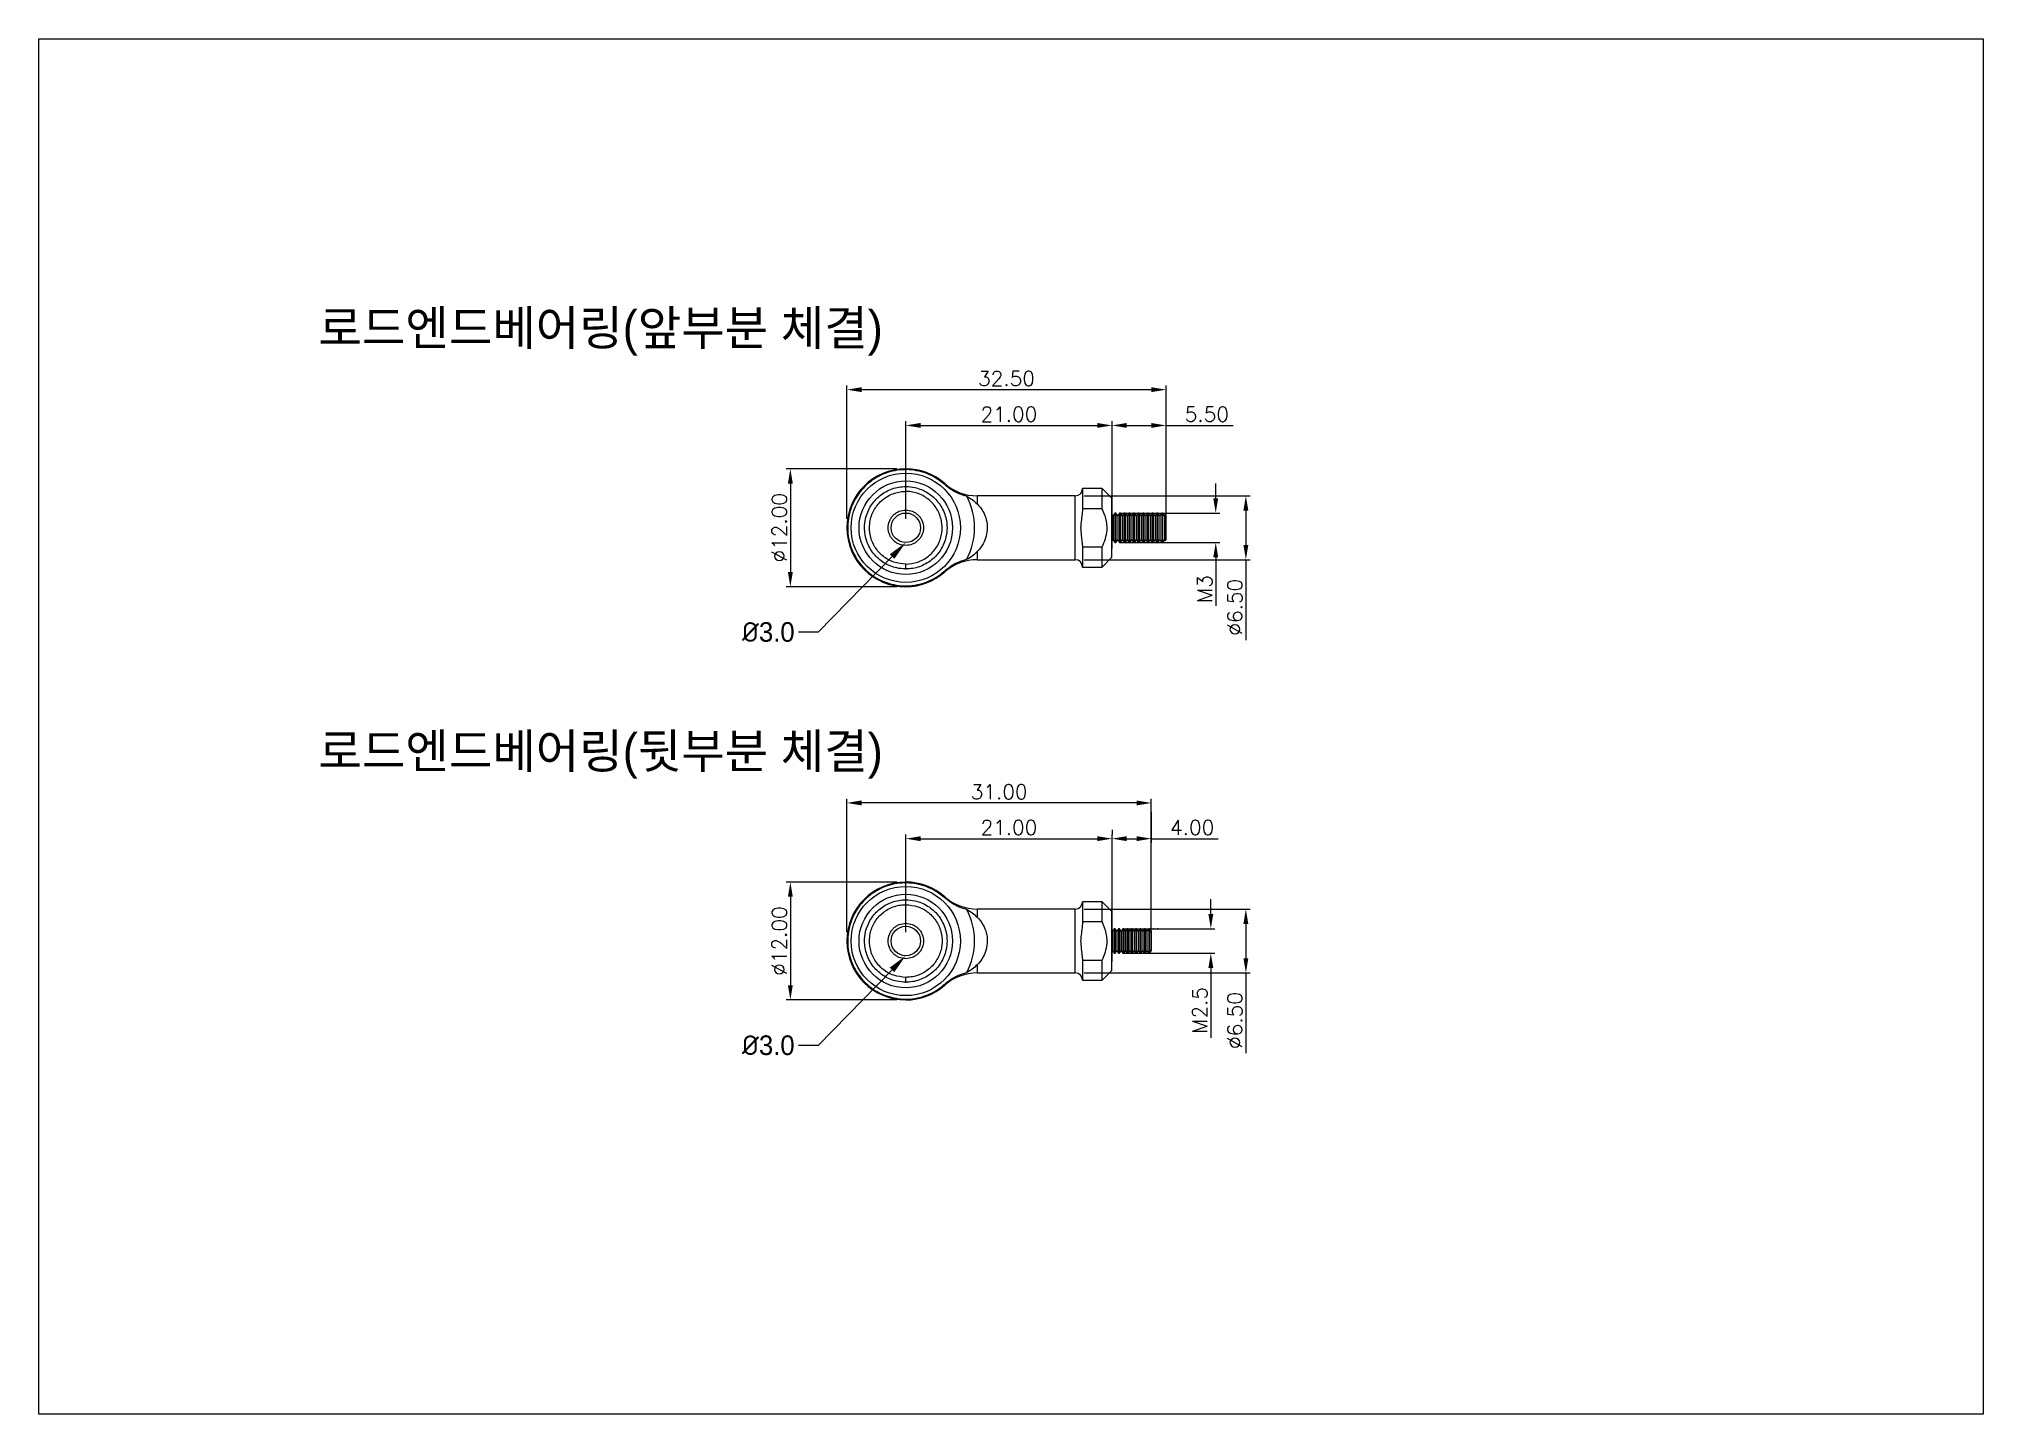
# Model space of a CAD drawing. Header units: millimetres. Extents: x 0 to 198, y 0 to 140.
import ezdxf
from ezdxf import colors
from ezdxf.entities.mleader import LeaderData, LeaderLine
from ezdxf.math import Vec2, Vec3

# ---------------------------------------------------------------- set-up
doc = ezdxf.new("R2010")
doc.units = ezdxf.units.MM
doc.header["$PDSIZE"] = -1
doc.styles.add('SLDTEXTSTYLE0', font='MALGUN.TTF')
doc.styles.add('STYLE2', font='')
doc.styles.add('USER2', font='SIMPLEX.SHX')
doc.styles.get('STYLE2').set_extended_font_data('Gulim')
doc.dimstyles.new('BASE60', dxfattribs={"dimscale": 0.6, "dimtxt": 2.5, "dimasz": 2.5, "dimexe": 0.7, "dimexo": 1.5, "dimtad": 1, "dimzin": 1, "dimdsep": 46, "dimtxsty": 'USER2', "dimcen": 0, "dimclrd": 6, "dimclre": 6, "dimclrt": 3, "dimadec": 0, "dimazin": 0, "dimtfac": 1, "dimtofl": 0, "dimtmove": 0, "dimatfit": 3, "dimfxl": 1, "dimtolj": 1, "dimtzin": 0, "dimlwe": -1, "dimarcsym": 0})

# ---------------------------------------------------------------- blocks, each defined once
blk = doc.blocks.new('*D21')
at = {"color": 6}
for p, q in [((88.29, 91.13), (88.29, 101.07)), ((109.29, 88.13), (109.29, 101.07))]:
    blk.add_line(p, q, dxfattribs=at)
at = {"color": 6, "lineweight": -2}
blk.add_line((89.79, 100.65), (107.79, 100.65), dxfattribs=at)
at = {"color": 6}
for points in [[(89.79, 100.9), (89.79, 100.4), (88.29, 100.65)], [(107.79, 100.9), (107.79, 100.4), (109.29, 100.65)]]:
    blk.add_solid(points, dxfattribs=at)
at = {"layer": 'Defpoints', "color": 0}
for p in [(109.29, 100.65), (88.29, 90.23), (109.29, 87.23)]:
    blk.add_point(p, dxfattribs=at)
at = {"color": 3, "insert": (98.79, 101.78), "char_height": 1.5, "attachment_point": 5, "style": 'USER2'}
blk.add_mtext('\\A1;21.00', dxfattribs=at)
blk = doc.blocks.new('*D22')
at = {"color": 6}
for p, q in [((87.39, 96.23), (76.11, 96.23)), ((87.39, 84.23), (76.11, 84.23))]:
    blk.add_line(p, q, dxfattribs=at)
at = {"color": 6, "lineweight": -2}
blk.add_line((76.53, 94.73), (76.53, 85.73), dxfattribs=at)
at = {"color": 6}
for points in [[(76.28, 94.73), (76.78, 94.73), (76.53, 96.23)], [(76.28, 85.73), (76.78, 85.73), (76.53, 84.23)]]:
    blk.add_solid(points, dxfattribs=at)
at = {"layer": 'Defpoints', "color": 0}
for p in [(88.29, 96.23), (76.53, 84.23), (88.29, 84.23)]:
    blk.add_point(p, dxfattribs=at)
at = {"color": 3, "insert": (75.41, 90.23), "char_height": 1.5, "attachment_point": 5, "rotation": 90, "style": 'USER2'}
blk.add_mtext('\\A1;%%C12.00', dxfattribs=at)
blk = doc.blocks.new('*D14')
at = {"color": 6, "lineweight": -2}
for p, q in [((119.85, 93.23), (119.85, 94.73)), ((119.85, 87.23), (119.85, 82.27))]:
    blk.add_line(p, q, dxfattribs=at)
at = {"color": 6}
for p, q in [((110.19, 91.73), (120.27, 91.73)), ((110.19, 88.73), (120.27, 88.73))]:
    blk.add_line(p, q, dxfattribs=at)
for points in [[(119.6, 93.23), (120.1, 93.23), (119.85, 91.73)], [(119.6, 87.23), (120.1, 87.23), (119.85, 88.73)]]:
    blk.add_solid(points, dxfattribs=at)
at = {"layer": 'Defpoints', "color": 0}
for p in [(109.29, 91.73), (109.29, 88.73), (119.85, 88.73)]:
    blk.add_point(p, dxfattribs=at)
at = {"color": 3, "insert": (118.73, 84), "char_height": 1.5, "attachment_point": 5, "rotation": 90, "style": 'USER2'}
blk.add_mtext('\\A1;M3', dxfattribs=at)
blk = doc.blocks.new('*D23')
at = {"color": 6}
for p, q in [((106.44, 93.48), (123.34, 93.48)), ((106.44, 86.98), (123.34, 86.98))]:
    blk.add_line(p, q, dxfattribs=at)
at = {"color": 6, "lineweight": -2}
for p, q in [((122.92, 91.98), (122.92, 88.48)), ((122.92, 86.98), (122.92, 78.8))]:
    blk.add_line(p, q, dxfattribs=at)
at = {"color": 6}
for points in [[(122.67, 91.98), (123.17, 91.98), (122.92, 93.48)], [(122.67, 88.48), (123.17, 88.48), (122.92, 86.98)]]:
    blk.add_solid(points, dxfattribs=at)
at = {"layer": 'Defpoints', "color": 0}
for p in [(105.54, 93.48), (105.54, 86.98), (122.92, 86.98)]:
    blk.add_point(p, dxfattribs=at)
at = {"color": 3, "insert": (121.8, 82.14), "char_height": 1.5, "attachment_point": 5, "rotation": 90, "style": 'USER2'}
blk.add_mtext('\\A1;%%C6.50', dxfattribs=at)
blk = doc.blocks.new('*D24')
at = {"color": 6}
for p, q in [((109.29, 88.13), (109.29, 101.07)), ((114.79, 91.13), (114.79, 101.07))]:
    blk.add_line(p, q, dxfattribs=at)
at = {"color": 6, "lineweight": -2}
for p, q in [((110.79, 100.65), (113.29, 100.65)), ((114.79, 100.65), (121.61, 100.65))]:
    blk.add_line(p, q, dxfattribs=at)
at = {"color": 6}
for points in [[(110.79, 100.9), (110.79, 100.4), (109.29, 100.65)], [(113.29, 100.9), (113.29, 100.4), (114.79, 100.65)]]:
    blk.add_solid(points, dxfattribs=at)
at = {"layer": 'Defpoints', "color": 0}
for p in [(109.29, 100.65), (114.79, 90.23), (109.29, 87.23)]:
    blk.add_point(p, dxfattribs=at)
at = {"color": 3, "insert": (118.95, 101.78), "char_height": 1.5, "attachment_point": 5, "style": 'USER2'}
blk.add_mtext('\\A1;5.50', dxfattribs=at)
blk = doc.blocks.new('*D25')
at = {"color": 6}
for p, q in [((82.29, 91.13), (82.29, 104.71)), ((114.79, 91.13), (114.79, 104.71))]:
    blk.add_line(p, q, dxfattribs=at)
at = {"color": 6, "lineweight": -2}
blk.add_line((113.29, 104.29), (83.79, 104.29), dxfattribs=at)
at = {"color": 6}
for points in [[(83.79, 104.54), (83.79, 104.04), (82.29, 104.29)], [(113.29, 104.54), (113.29, 104.04), (114.79, 104.29)]]:
    blk.add_solid(points, dxfattribs=at)
at = {"layer": 'Defpoints', "color": 0}
for p in [(82.29, 104.29), (82.29, 90.23), (114.79, 90.23)]:
    blk.add_point(p, dxfattribs=at)
at = {"color": 3, "insert": (98.54, 105.42), "char_height": 1.5, "attachment_point": 5, "style": 'USER2'}
blk.add_mtext('\\A1;32.50', dxfattribs=at)
blk = doc.blocks.new('*D15')
at = {"color": 6}
for p, q in [((88.29, 49.06), (88.29, 59)), ((109.29, 46.06), (109.29, 59))]:
    blk.add_line(p, q, dxfattribs=at)
at = {"color": 6, "lineweight": -2}
blk.add_line((89.79, 58.58), (107.79, 58.58), dxfattribs=at)
at = {"color": 6}
for points in [[(89.79, 58.83), (89.79, 58.33), (88.29, 58.58)], [(107.79, 58.83), (107.79, 58.33), (109.29, 58.58)]]:
    blk.add_solid(points, dxfattribs=at)
at = {"layer": 'Defpoints', "color": 0}
for p in [(109.29, 58.58), (88.29, 48.16), (109.29, 45.16)]:
    blk.add_point(p, dxfattribs=at)
at = {"color": 3, "insert": (98.79, 59.71), "char_height": 1.5, "attachment_point": 5, "style": 'USER2'}
blk.add_mtext('\\A1;21.00', dxfattribs=at)
blk = doc.blocks.new('*D16')
at = {"color": 6}
for p, q in [((87.39, 54.16), (76.11, 54.16)), ((87.39, 42.16), (76.11, 42.16))]:
    blk.add_line(p, q, dxfattribs=at)
at = {"color": 6, "lineweight": -2}
blk.add_line((76.53, 52.66), (76.53, 43.66), dxfattribs=at)
at = {"color": 6}
for points in [[(76.28, 52.66), (76.78, 52.66), (76.53, 54.16)], [(76.28, 43.66), (76.78, 43.66), (76.53, 42.16)]]:
    blk.add_solid(points, dxfattribs=at)
at = {"layer": 'Defpoints', "color": 0}
for p in [(88.29, 54.16), (76.53, 42.16), (88.29, 42.16)]:
    blk.add_point(p, dxfattribs=at)
at = {"color": 3, "insert": (75.41, 48.16), "char_height": 1.5, "attachment_point": 5, "rotation": 90, "style": 'USER2'}
blk.add_mtext('\\A1;%%C12.00', dxfattribs=at)
blk = doc.blocks.new('*D17')
at = {"color": 6, "lineweight": -2}
for p, q in [((119.35, 50.91), (119.35, 52.41)), ((119.35, 45.41), (119.35, 38.31))]:
    blk.add_line(p, q, dxfattribs=at)
at = {"color": 6}
for p, q in [((110.44, 49.41), (119.77, 49.41)), ((110.44, 46.91), (119.77, 46.91))]:
    blk.add_line(p, q, dxfattribs=at)
for points in [[(119.1, 50.91), (119.6, 50.91), (119.35, 49.41)], [(119.1, 45.41), (119.6, 45.41), (119.35, 46.91)]]:
    blk.add_solid(points, dxfattribs=at)
at = {"layer": 'Defpoints', "color": 0}
for p in [(109.54, 49.41), (109.54, 46.91), (119.35, 46.91)]:
    blk.add_point(p, dxfattribs=at)
at = {"color": 3, "insert": (118.23, 41.11), "char_height": 1.5, "attachment_point": 5, "rotation": 90, "style": 'USER2'}
blk.add_mtext('\\A1;M2.5', dxfattribs=at)
blk = doc.blocks.new('*D18')
at = {"color": 6}
for p, q in [((106.44, 51.41), (123.34, 51.41)), ((106.44, 44.91), (123.34, 44.91))]:
    blk.add_line(p, q, dxfattribs=at)
at = {"color": 6, "lineweight": -2}
for p, q in [((122.92, 49.91), (122.92, 46.41)), ((122.92, 44.91), (122.92, 36.73))]:
    blk.add_line(p, q, dxfattribs=at)
at = {"color": 6}
for points in [[(122.67, 49.91), (123.17, 49.91), (122.92, 51.41)], [(122.67, 46.41), (123.17, 46.41), (122.92, 44.91)]]:
    blk.add_solid(points, dxfattribs=at)
at = {"layer": 'Defpoints', "color": 0}
for p in [(105.54, 51.41), (105.54, 44.91), (122.92, 44.91)]:
    blk.add_point(p, dxfattribs=at)
at = {"color": 3, "insert": (121.8, 40.07), "char_height": 1.5, "attachment_point": 5, "rotation": 90, "style": 'USER2'}
blk.add_mtext('\\A1;%%C6.50', dxfattribs=at)
blk = doc.blocks.new('*D19')
at = {"color": 6}
for p, q in [((82.29, 49.06), (82.29, 62.64)), ((113.29, 49.06), (113.29, 62.64))]:
    blk.add_line(p, q, dxfattribs=at)
at = {"color": 6, "lineweight": -2}
blk.add_line((111.79, 62.22), (83.79, 62.22), dxfattribs=at)
at = {"color": 6}
for points in [[(83.79, 62.47), (83.79, 61.97), (82.29, 62.22)], [(111.79, 62.47), (111.79, 61.97), (113.29, 62.22)]]:
    blk.add_solid(points, dxfattribs=at)
at = {"layer": 'Defpoints', "color": 0}
for p in [(82.29, 62.22), (82.29, 48.16), (113.29, 48.16)]:
    blk.add_point(p, dxfattribs=at)
at = {"color": 3, "insert": (97.79, 63.35), "char_height": 1.5, "attachment_point": 5, "style": 'USER2'}
blk.add_mtext('\\A1;31.00', dxfattribs=at)
blk = doc.blocks.new('*D20')
at = {"color": 6}
for p, q in [((109.29, 59.48), (109.29, 59)), ((113.29, 61.32), (113.29, 58.16))]:
    blk.add_line(p, q, dxfattribs=at)
at = {"color": 6, "lineweight": -2}
for p, q in [((110.79, 58.58), (111.79, 58.58)), ((113.29, 58.58), (120.11, 58.58))]:
    blk.add_line(p, q, dxfattribs=at)
at = {"color": 6}
for points in [[(110.79, 58.83), (110.79, 58.33), (109.29, 58.58)], [(111.79, 58.83), (111.79, 58.33), (113.29, 58.58)]]:
    blk.add_solid(points, dxfattribs=at)
at = {"layer": 'Defpoints', "color": 0}
for p in [(113.29, 62.22), (109.29, 58.58), (113.29, 58.58)]:
    blk.add_point(p, dxfattribs=at)
at = {"color": 3, "insert": (117.45, 59.71), "char_height": 1.5, "attachment_point": 5, "style": 'USER2'}
blk.add_mtext('\\A1;4.00', dxfattribs=at)

msp = doc.modelspace()

# ---------------------------------------------------------------- linework, layer by layer
at = {"color": 7, "linetype": 'Continuous', "lineweight": 25}
for p, q in [((88.285, 93.931), (88.285, 94.476)), ((92.254, 94.62), (92.254, 94.732)), ((105.535, 93.482), (95.561, 93.482)), ((95.561, 93.482), (95.561, 92.66)), ((105.535, 86.982), (105.535, 93.482)), ((108.285, 94.232), (106.285, 94.232)), ((106.285, 94.232), (106.285, 92.169)), ((109.285, 93.232), (108.285, 94.232)), ((108.285, 92.169), (108.285, 94.232)), ((109.285, 87.232), (109.285, 93.232)), ((108.285, 92.169), (106.285, 92.169)), ((109.391, 91.452), (109.285, 91.602)), ((109.587, 91.732), (109.391, 91.452)), ((109.391, 91.452), (109.391, 89.013)), ((109.67, 91.732), (109.587, 91.732)), ((109.587, 91.732), (109.587, 88.732)), ((109.866, 91.452), (109.67, 91.732)), ((109.67, 91.732), (109.67, 88.732)), ((110.063, 91.732), (109.866, 91.452)), ((109.866, 91.452), (109.866, 89.013)), ((109.866, 91.452), (109.866, 89.013)), ((110.146, 91.732), (110.063, 91.732)), ((110.063, 91.732), (110.063, 88.732)), ((110.342, 91.452), (110.146, 91.732)), ((110.146, 91.732), (110.146, 88.732)), ((110.538, 91.732), (110.342, 91.452)), ((110.342, 91.452), (110.342, 89.013)), ((110.621, 91.732), (110.538, 91.732)), ((110.538, 91.732), (110.538, 88.732)), ((110.818, 91.452), (110.621, 91.732)), ((110.621, 91.732), (110.621, 88.732)), ((111.014, 91.732), (110.818, 91.452)), ((110.818, 91.452), (110.818, 89.013)), ((111.097, 91.732), (111.014, 91.732)), ((111.014, 91.732), (111.014, 88.732)), ((111.293, 91.452), (111.097, 91.732)), ((111.097, 91.732), (111.097, 88.732)), ((111.49, 91.732), (111.293, 91.452)), ((111.293, 91.452), (111.293, 89.013)), ((111.573, 91.732), (111.49, 91.732)), ((111.49, 91.732), (111.49, 88.732)), ((111.769, 91.452), (111.573, 91.732)), ((111.573, 91.732), (111.573, 88.732)), ((111.965, 91.732), (111.769, 91.452)), ((111.769, 91.452), (111.769, 89.013)), ((112.048, 91.732), (111.965, 91.732)), ((111.965, 91.732), (111.965, 88.732)), ((112.245, 91.452), (112.048, 91.732)), ((112.048, 91.732), (112.048, 88.732)), ((112.441, 91.732), (112.245, 91.452)), ((112.245, 91.452), (112.245, 89.013)), ((112.524, 91.732), (112.441, 91.732)), ((112.441, 91.732), (112.441, 88.732)), ((112.72, 91.452), (112.524, 91.732)), ((112.524, 91.732), (112.524, 88.732)), ((112.917, 91.732), (112.72, 91.452)), ((112.72, 91.452), (112.72, 89.013)), ((113, 91.732), (112.917, 91.732)), ((112.917, 91.732), (112.917, 88.732)), ((113.196, 91.452), (113, 91.732)), ((113, 91.732), (113, 88.732)), ((113.393, 91.732), (113.196, 91.452)), ((113.196, 91.452), (113.196, 89.013)), ((113.475, 91.732), (113.393, 91.732)), ((113.393, 91.732), (113.393, 88.732)), ((113.672, 91.452), (113.475, 91.732)), ((113.475, 91.732), (113.475, 88.732)), ((113.868, 91.732), (113.672, 91.452)), ((113.672, 91.452), (113.672, 89.013)), ((113.951, 91.732), (113.868, 91.732)), ((113.868, 91.732), (113.868, 88.732)), ((114.147, 91.452), (113.951, 91.732)), ((113.951, 91.732), (113.951, 88.732)), ((114.344, 91.732), (114.147, 91.452)), ((114.147, 91.452), (114.147, 89.013)), ((114.427, 91.732), (114.344, 91.732)), ((114.344, 91.732), (114.344, 88.732)), ((114.623, 91.452), (114.427, 91.732)), ((114.427, 91.732), (114.427, 88.732)), ((114.712, 91.578), (114.623, 91.452)), ((114.623, 91.452), (114.623, 89.013)), ((114.785, 91.452), (114.712, 91.578)), ((114.712, 88.886), (114.712, 91.578)), ((114.785, 91.452), (114.785, 89.013)), ((95.561, 87.804), (95.561, 86.982)), ((106.285, 88.296), (106.285, 86.232)), ((106.285, 88.296), (108.285, 88.296)), ((108.285, 86.232), (108.285, 88.296)), ((108.285, 86.232), (109.285, 87.232)), ((109.285, 88.862), (109.391, 89.013)), ((109.391, 89.013), (109.587, 88.732)), ((109.587, 88.732), (109.67, 88.732)), ((109.67, 88.732), (109.866, 89.013)), ((109.866, 89.013), (110.063, 88.732)), ((110.063, 88.732), (110.146, 88.732)), ((110.146, 88.732), (110.342, 89.013)), ((110.342, 89.013), (110.538, 88.732)), ((110.538, 88.732), (110.621, 88.732)), ((110.621, 88.732), (110.818, 89.013)), ((110.818, 89.013), (111.014, 88.732)), ((111.014, 88.732), (111.097, 88.732)), ((111.097, 88.732), (111.293, 89.013)), ((111.293, 89.013), (111.49, 88.732)), ((111.49, 88.732), (111.573, 88.732)), ((111.573, 88.732), (111.769, 89.013)), ((111.769, 89.013), (111.965, 88.732)), ((111.965, 88.732), (112.048, 88.732)), ((112.048, 88.732), (112.245, 89.013)), ((112.245, 89.013), (112.441, 88.732)), ((112.441, 88.732), (112.524, 88.732)), ((112.524, 88.732), (112.72, 89.013)), ((112.72, 89.013), (112.917, 88.732)), ((112.917, 88.732), (113, 88.732)), ((113, 88.732), (113.196, 89.013)), ((113.196, 89.013), (113.393, 88.732)), ((113.393, 88.732), (113.475, 88.732)), ((113.475, 88.732), (113.672, 89.013)), ((113.672, 89.013), (113.868, 88.732)), ((113.868, 88.732), (113.951, 88.732)), ((113.951, 88.732), (114.147, 89.013)), ((114.147, 89.013), (114.344, 88.732)), ((114.344, 88.732), (114.427, 88.732)), ((114.427, 88.732), (114.623, 89.013)), ((114.623, 89.013), (114.712, 88.886)), ((114.712, 88.886), (114.785, 89.013)), ((88.285, 85.982), (88.285, 86.533)), ((92.254, 85.732), (92.254, 85.845)), ((95.561, 86.982), (105.535, 86.982)), ((106.285, 86.232), (108.285, 86.232)), ((88.285, 51.862), (88.285, 52.406)), ((92.254, 52.55), (92.254, 52.662)), ((108.285, 52.162), (106.285, 52.162)), ((106.285, 52.162), (106.285, 50.099)), ((109.285, 51.162), (108.285, 52.162)), ((108.285, 50.099), (108.285, 52.162)), ((105.535, 51.412), (95.561, 51.412)), ((95.561, 51.412), (95.561, 50.59)), ((105.535, 48.162), (105.535, 51.412)), ((108.285, 50.099), (106.285, 50.099)), ((109.285, 48.162), (109.285, 51.162)), ((105.535, 44.912), (105.535, 48.162)), ((109.341, 49.159), (109.285, 49.238)), ((109.285, 45.162), (109.285, 48.162)), ((109.518, 49.412), (109.341, 49.159)), ((109.341, 49.159), (109.341, 47.166)), ((109.601, 49.412), (109.518, 49.412)), ((109.518, 49.412), (109.518, 46.912)), ((109.779, 49.159), (109.601, 49.412)), ((109.601, 49.412), (109.601, 46.912)), ((109.956, 49.412), (109.779, 49.159)), ((109.779, 49.159), (109.779, 47.166)), ((110.04, 49.412), (109.956, 49.412)), ((109.956, 49.412), (109.956, 46.912)), ((110.217, 49.159), (110.04, 49.412)), ((110.04, 49.412), (110.04, 46.912)), ((110.395, 49.412), (110.217, 49.159)), ((110.217, 49.159), (110.217, 47.166)), ((110.478, 49.412), (110.395, 49.412)), ((110.395, 49.412), (110.395, 46.912)), ((110.656, 49.159), (110.478, 49.412)), ((110.478, 49.412), (110.478, 46.912)), ((110.833, 49.412), (110.656, 49.159)), ((110.656, 49.159), (110.656, 47.166)), ((110.916, 49.412), (110.833, 49.412)), ((110.833, 49.412), (110.833, 46.912)), ((111.094, 49.159), (110.916, 49.412)), ((110.916, 49.412), (110.916, 46.912)), ((111.271, 49.412), (111.094, 49.159)), ((111.094, 49.159), (111.094, 47.166)), ((111.355, 49.412), (111.271, 49.412)), ((111.271, 49.412), (111.271, 46.912)), ((111.532, 49.159), (111.355, 49.412)), ((111.355, 49.412), (111.355, 46.912)), ((111.71, 49.412), (111.532, 49.159)), ((111.532, 49.159), (111.532, 47.166)), ((111.793, 49.412), (111.71, 49.412)), ((111.71, 49.412), (111.71, 46.912)), ((111.97, 49.159), (111.793, 49.412)), ((111.793, 49.412), (111.793, 46.912)), ((112.148, 49.412), (111.97, 49.159)), ((111.97, 49.159), (111.97, 47.166)), ((112.231, 49.412), (112.148, 49.412)), ((112.148, 49.412), (112.148, 46.912)), ((112.409, 49.159), (112.231, 49.412)), ((112.231, 49.412), (112.231, 46.912)), ((112.586, 49.412), (112.409, 49.159)), ((112.409, 49.159), (112.409, 47.166)), ((112.669, 49.412), (112.586, 49.412)), ((112.586, 49.412), (112.586, 46.912)), ((112.847, 49.159), (112.669, 49.412)), ((112.669, 49.412), (112.669, 46.912)), ((113.024, 49.412), (112.847, 49.159)), ((112.847, 49.159), (112.847, 47.166)), ((113.108, 49.412), (113.024, 49.412)), ((113.024, 49.412), (113.024, 46.912)), ((113.285, 49.159), (113.108, 49.412)), ((113.108, 49.412), (113.108, 46.912)), ((113.285, 49.159), (113.285, 47.166)), ((113.546, 49.412), (113.463, 49.412)), ((113.961, 49.412), (113.878, 49.412)), ((95.561, 45.735), (95.561, 44.912)), ((106.285, 46.226), (106.285, 44.162)), ((106.285, 46.226), (108.285, 46.226)), ((108.285, 44.162), (108.285, 46.226)), ((109.285, 47.086), (109.341, 47.166)), ((109.341, 47.166), (109.518, 46.912)), ((109.518, 46.912), (109.601, 46.912)), ((109.601, 46.912), (109.779, 47.166)), ((109.779, 47.166), (109.956, 46.912)), ((109.956, 46.912), (110.04, 46.912)), ((110.04, 46.912), (110.217, 47.166)), ((110.217, 47.166), (110.395, 46.912)), ((110.395, 46.912), (110.478, 46.912)), ((110.478, 46.912), (110.656, 47.166)), ((110.656, 47.166), (110.833, 46.912)), ((110.833, 46.912), (110.916, 46.912)), ((110.916, 46.912), (111.094, 47.166)), ((111.094, 47.166), (111.271, 46.912)), ((111.271, 46.912), (111.355, 46.912)), ((111.355, 46.912), (111.532, 47.166)), ((111.532, 47.166), (111.71, 46.912)), ((111.71, 46.912), (111.793, 46.912)), ((111.793, 46.912), (111.97, 47.166)), ((111.97, 47.166), (112.148, 46.912)), ((112.148, 46.912), (112.231, 46.912)), ((112.231, 46.912), (112.409, 47.166)), ((112.409, 47.166), (112.586, 46.912)), ((112.586, 46.912), (112.669, 46.912)), ((112.669, 46.912), (112.847, 47.166)), ((112.847, 47.166), (113.024, 46.912)), ((113.024, 46.912), (113.108, 46.912)), ((113.108, 46.912), (113.285, 47.166)), ((88.285, 43.912), (88.285, 44.463)), ((92.254, 43.662), (92.254, 43.775)), ((95.561, 44.912), (105.535, 44.912)), ((106.285, 44.162), (108.285, 44.162)), ((108.285, 44.162), (109.285, 45.162))]:
    msp.add_line(p, q, dxfattribs=at)
at = {"color": 6}
msp.add_lwpolyline([(0, 140), (198, 140), (198, 0), (0, 0)], close=True, dxfattribs=at)
at = {"color": 7, "linetype": 'Continuous', "lineweight": 25}
for centre, radius in [((88.285, 90.232), 5.56), ((88.285, 90.232), 4.762), ((88.285, 90.232), 1.5), ((88.285, 48.162), 5.56), ((88.285, 48.162), 4.762), ((88.285, 48.162), 1.5)]:
    msp.add_circle(centre, radius, dxfattribs=at)
for centre, radius, start, end in [((88.285, 90.232), 6, 90, 270), ((88.285, 90.232), 6, 48.59038, 90), ((95.561, 98.482), 5, 228.59038, 270), ((88.285, 90.232), 7, 332.70003, 27.29997), ((105.535, 94.232), 0.75, 270, 0), ((88.285, 90.232), 6, 270, 311.40962), ((95.561, 81.982), 5, 90, 131.40962), ((105.535, 86.232), 0.75, 360, 90), ((88.285, 48.162), 6, 90, 270), ((88.285, 48.162), 6, 48.59038, 90), ((95.561, 56.412), 5, 228.59038, 270), ((105.535, 52.162), 0.75, 270, 0), ((88.285, 48.162), 7, 332.70003, 27.29997), ((88.285, 48.162), 6, 270, 311.40962), ((95.561, 39.912), 5, 90, 131.40962), ((105.535, 44.162), 0.75, 360, 90)]:
    msp.add_arc(centre, radius, start, end, dxfattribs=at)
for points, knots in [([(92.254, 94.62), (91.996, 94.83), (91.48, 95.252), (90.587, 95.711), (89.636, 96.02), (88.645, 96.166), (87.644, 96.14), (86.661, 95.951), (85.724, 95.595), (84.859, 95.091), (84.094, 94.445), (83.444, 93.683), (82.935, 92.82), (82.575, 91.886), (82.38, 90.903), (82.349, 89.902), (82.491, 88.911), (82.793, 87.956), (83.255, 87.068), (83.856, 86.267), (84.586, 85.581), (85.418, 85.024), (86.334, 84.618), (87.298, 84.371), (88.36, 84.283), (89.424, 84.391), (90.449, 84.699), (91.4, 85.154), (91.956, 85.604), (92.254, 85.845)], [0, 0, 0, 0, 0.03657471, 0.07314925, 0.10972375, 0.14629847, 0.18287289, 0.21944753, 0.2560221, 0.29259658, 0.32917113, 0.36574571, 0.40232031, 0.43889489, 0.4754695, 0.51204406, 0.54861863, 0.58519323, 0.62176781, 0.65834241, 0.69491703, 0.73149157, 0.76806608, 0.80464054, 0.84060345, 0.88486801, 0.92144255, 0.95801721, 1, 1, 1, 1]), ([(88.285, 86.035), (88.521, 86.046), (88.993, 86.07), (89.681, 86.253), (90.329, 86.544), (90.92, 86.939), (91.435, 87.428), (91.862, 87.996), (92.185, 88.629), (92.422, 89.376), (92.509, 90.159), (92.442, 90.94), (92.265, 91.628), (91.973, 92.276), (91.579, 92.867), (91.089, 93.382), (90.521, 93.809), (89.888, 94.132), (89.141, 94.369), (88.358, 94.456), (87.577, 94.389), (86.889, 94.212), (86.241, 93.92), (85.65, 93.526), (85.136, 93.036), (84.709, 92.468), (84.385, 91.835), (84.148, 91.088), (84.061, 90.305), (84.128, 89.524), (84.305, 88.836), (84.597, 88.188), (84.992, 87.597), (85.481, 87.083), (86.049, 86.655), (86.682, 86.334), (87.429, 86.088), (87.975, 86.054), (88.285, 86.035)], [0, 0, 0, 0, 0.0268499, 0.0537, 0.0805501, 0.1073999, 0.13425, 0.1611001, 0.1879501, 0.2148001, 0.2499999, 0.2768499, 0.3036999, 0.33055, 0.3574001, 0.3842501, 0.4111, 0.4379501, 0.4648001, 0.4999998, 0.52685, 0.5536998, 0.5805499, 0.6073999, 0.6342501, 0.6611001, 0.6879501, 0.7148001, 0.7499999, 0.77685, 0.8037, 0.8305499, 0.8574, 0.88425, 0.9110999, 0.93795, 0.9648, 1, 1, 1, 1]), ([(88.285, 86.533), (87.869, 86.574), (87.037, 86.656), (85.93, 87.294), (85.089, 88.233), (84.607, 89.405), (84.541, 90.669), (84.896, 91.883), (85.634, 92.913), (86.67, 93.636), (87.612, 93.909), (88.155, 93.927), (88.285, 93.931)], [0, 0, 0, 0, 0.1073726, 0.2147451, 0.3221173, 0.4294898, 0.5368622, 0.6442347, 0.7516068, 0.8589795, 0.9663517, 1, 1, 1, 1]), ([(88.285, 86.533), (88.701, 86.574), (89.533, 86.656), (90.64, 87.294), (91.482, 88.233), (91.963, 89.405), (92.029, 90.669), (91.674, 91.883), (90.936, 92.913), (89.9, 93.636), (88.959, 93.909), (88.415, 93.927), (88.285, 93.931)], [0, 0, 0, 0, 0.1073721, 0.2147447, 0.3221171, 0.4294897, 0.5368622, 0.6442346, 0.7516072, 0.85898, 0.9663523, 1, 1, 1, 1]), ([(94.505, 93.443), (94.241, 93.517), (93.705, 93.667), (92.938, 94.063), (92.486, 94.43), (92.254, 94.62)], [0, 0, 0, 0, 0.3203447, 0.6500315, 1, 1, 1, 1]), ([(94.505, 93.443), (94.688, 93.334), (95.055, 93.116), (95.392, 92.812), (95.561, 92.66)], [0, 0, 0, 0, 0.4973506, 1, 1, 1, 1]), ([(88.285, 88.432), (88.059, 88.456), (87.709, 88.494), (87.29, 88.718), (87.004, 88.95), (86.77, 89.237), (86.553, 89.656), (86.441, 90.232), (86.553, 90.808), (86.77, 91.227), (87.004, 91.514), (87.29, 91.746), (87.709, 91.971), (88.059, 92.008), (88.285, 92.032)], [0, 0, 0, 0, 0.1197217, 0.1848139, 0.2500005, 0.3150922, 0.3802789, 0.5000001, 0.6197213, 0.6848131, 0.7499995, 0.8150916, 0.8802783, 1, 1, 1, 1]), ([(88.285, 92.032), (88.511, 92.008), (88.861, 91.971), (89.28, 91.747), (89.566, 91.514), (89.801, 91.228), (90.018, 90.808), (90.129, 90.232), (90.018, 89.656), (89.801, 89.237), (89.567, 88.95), (89.281, 88.718), (88.861, 88.494), (88.511, 88.456), (88.285, 88.432)], [0, 0, 0, 0, 0.1197207, 0.184813, 0.2499998, 0.3150916, 0.3802784, 0.5000001, 0.6197218, 0.6848137, 0.7500002, 0.8150925, 0.8802793, 1, 1, 1, 1]), ([(95.561, 92.66), (95.776, 92.414), (96.16, 91.976), (96.508, 91.099), (96.622, 90.216), (96.503, 89.352), (96.152, 88.481), (95.778, 88.052), (95.561, 87.804)], [0, 0, 0, 0, 0.2020919, 0.3594419, 0.5000095, 0.6486728, 0.7966175, 1, 1, 1, 1]), ([(106.285, 92.169), (106.268, 91.918), (106.235, 91.415), (106.117, 90.776), (106.078, 90.127), (106.176, 89.336), (106.244, 88.691), (106.285, 88.296)], [0, 0, 0, 0, 0.1933654, 0.3878388, 0.5001181, 0.6934284, 1, 1, 1, 1]), ([(108.285, 88.296), (108.405, 88.568), (108.644, 89.112), (108.772, 89.779), (108.793, 90.366), (108.743, 90.871), (108.575, 91.524), (108.386, 91.944), (108.285, 92.169)], [0, 0, 0, 0, 0.2211068, 0.4412693, 0.4998695, 0.6581824, 0.8167338, 1, 1, 1, 1]), ([(94.505, 87.022), (94.688, 87.13), (95.055, 87.348), (95.392, 87.652), (95.561, 87.804)], [0, 0, 0, 0, 0.49735043, 1, 1, 1, 1]), ([(92.254, 85.845), (92.464, 86.017), (92.891, 86.368), (93.65, 86.777), (94.212, 86.938), (94.505, 87.022)], [0, 0, 0, 0, 0.3179231, 0.6444139, 1, 1, 1, 1]), ([(92.254, 52.55), (91.996, 52.761), (91.48, 53.182), (90.587, 53.641), (89.636, 53.95), (88.645, 54.096), (87.644, 54.071), (86.661, 53.881), (85.724, 53.525), (84.859, 53.021), (84.094, 52.375), (83.444, 51.613), (82.935, 50.75), (82.575, 49.816), (82.38, 48.834), (82.349, 47.833), (82.491, 46.841), (82.793, 45.887), (83.255, 44.998), (83.856, 44.197), (84.586, 43.511), (85.418, 42.954), (86.334, 42.549), (87.298, 42.301), (88.36, 42.213), (89.424, 42.321), (90.449, 42.629), (91.4, 43.084), (91.956, 43.534), (92.254, 43.775)], [0, 0, 0, 0, 0.0365745, 0.0731492, 0.1097237, 0.1462983, 0.1828728, 0.2194475, 0.256022, 0.2925966, 0.3291712, 0.3657458, 0.4023204, 0.438895, 0.4754695, 0.5120441, 0.5486187, 0.5851933, 0.6217677, 0.6583423, 0.694917, 0.7314915, 0.7680662, 0.8046408, 0.8406034, 0.8848681, 0.9214427, 0.9580172, 1, 1, 1, 1]), ([(88.285, 43.965), (88.521, 43.977), (88.993, 44), (89.681, 44.184), (90.329, 44.474), (90.92, 44.869), (91.435, 45.359), (91.862, 45.927), (92.185, 46.559), (92.422, 47.306), (92.509, 48.089), (92.442, 48.87), (92.265, 49.558), (91.973, 50.206), (91.579, 50.797), (91.089, 51.312), (90.521, 51.739), (89.888, 52.062), (89.141, 52.299), (88.358, 52.386), (87.577, 52.319), (86.889, 52.142), (86.241, 51.85), (85.65, 51.456), (85.136, 50.966), (84.709, 50.398), (84.385, 49.765), (84.148, 49.018), (84.061, 48.235), (84.128, 47.454), (84.305, 46.766), (84.597, 46.118), (84.992, 45.527), (85.481, 45.013), (86.049, 44.585), (86.682, 44.264), (87.429, 44.019), (87.975, 43.984), (88.285, 43.965)], [0, 0, 0, 0, 0.02685, 0.0537, 0.0805501, 0.1074002, 0.1342502, 0.1611002, 0.1879502, 0.2148002, 0.2500001, 0.2768501, 0.3037001, 0.3305501, 0.3574001, 0.3842502, 0.4111001, 0.4379502, 0.4648002, 0.5000001, 0.5268501, 0.5537001, 0.5805501, 0.6074002, 0.6342501, 0.6611002, 0.6879501, 0.7148002, 0.75, 0.77685, 0.8037001, 0.8305501, 0.8574, 0.88425, 0.9111002, 0.9379501, 0.9648003, 1, 1, 1, 1]), ([(88.285, 44.463), (87.869, 44.504), (87.037, 44.586), (85.93, 45.224), (85.089, 46.163), (84.607, 47.335), (84.541, 48.599), (84.896, 49.813), (85.634, 50.843), (86.67, 51.566), (87.612, 51.839), (88.155, 51.857), (88.285, 51.861)], [0, 0, 0, 0, 0.1073724, 0.2147449, 0.3221175, 0.4294898, 0.5368623, 0.6442347, 0.7516072, 0.8589797, 0.966352, 1, 1, 1, 1]), ([(88.285, 51.861), (88.701, 51.82), (89.533, 51.738), (90.64, 51.101), (91.482, 50.162), (91.963, 48.989), (92.029, 47.726), (91.674, 46.511), (90.936, 45.482), (89.9, 44.758), (88.959, 44.485), (88.415, 44.468), (88.285, 44.463)], [0, 0, 0, 0, 0.1073724, 0.2147448, 0.3221174, 0.4294898, 0.5368622, 0.6442347, 0.751607, 0.8589795, 0.966352, 1, 1, 1, 1]), ([(94.505, 51.373), (94.241, 51.447), (93.705, 51.597), (92.938, 51.993), (92.486, 52.361), (92.254, 52.55)], [0, 0, 0, 0, 0.3203443, 0.6500308, 1, 1, 1, 1]), ([(88.285, 46.362), (88.059, 46.386), (87.709, 46.424), (87.29, 46.648), (87.004, 46.88), (86.77, 47.167), (86.553, 47.586), (86.441, 48.162), (86.553, 48.738), (86.77, 49.158), (87.004, 49.444), (87.29, 49.677), (87.709, 49.901), (88.059, 49.938), (88.285, 49.962)], [0, 0, 0, 0, 0.1197213, 0.184813, 0.2499997, 0.3150915, 0.3802783, 0.5, 0.6197217, 0.6848132, 0.7500002, 0.8150919, 0.8802787, 1, 1, 1, 1]), ([(88.285, 49.962), (88.511, 49.938), (88.861, 49.901), (89.28, 49.677), (89.566, 49.444), (89.801, 49.158), (90.018, 48.738), (90.129, 48.162), (90.018, 47.587), (89.801, 47.167), (89.567, 46.881), (89.281, 46.648), (88.861, 46.424), (88.511, 46.386), (88.285, 46.362)], [0, 0, 0, 0, 0.1197218, 0.1848135, 0.2500002, 0.3150919, 0.3802786, 0.5, 0.6197215, 0.6848133, 0.7499998, 0.8150915, 0.8802782, 1, 1, 1, 1]), ([(94.505, 51.373), (94.688, 51.264), (95.055, 51.046), (95.392, 50.743), (95.561, 50.59)], [0, 0, 0, 0, 0.49735043, 1, 1, 1, 1]), ([(95.561, 50.59), (95.776, 50.344), (96.16, 49.906), (96.508, 49.029), (96.622, 48.146), (96.503, 47.282), (96.152, 46.411), (95.778, 45.983), (95.561, 45.735)], [0, 0, 0, 0, 0.2020916, 0.3594418, 0.5000093, 0.6486726, 0.7966172, 1, 1, 1, 1]), ([(106.285, 50.099), (106.268, 49.848), (106.235, 49.346), (106.117, 48.706), (106.078, 48.057), (106.176, 47.266), (106.244, 46.621), (106.285, 46.226)], [0, 0, 0, 0, 0.1933652, 0.3878388, 0.500118, 0.6934282, 1, 1, 1, 1]), ([(108.285, 46.226), (108.405, 46.498), (108.644, 47.042), (108.772, 47.709), (108.793, 48.296), (108.743, 48.801), (108.575, 49.454), (108.386, 49.874), (108.285, 50.099)], [0, 0, 0, 0, 0.2211068, 0.4412693, 0.4998696, 0.6581824, 0.8167338, 1, 1, 1, 1]), ([(95.561, 45.735), (95.394, 45.584), (95.057, 45.28), (94.69, 45.062), (94.505, 44.952)], [0, 0, 0, 0, 0.4967242, 1, 1, 1, 1]), ([(92.254, 43.775), (92.464, 43.948), (92.891, 44.298), (93.65, 44.707), (94.212, 44.868), (94.505, 44.952)], [0, 0, 0, 0, 0.3179238, 0.644413, 1, 1, 1, 1])]:
    msp.add_open_spline(points, degree=3, knots=knots, dxfattribs=at)

# ---------------------------------------------------------------- texts
at = {"color": 2, "linetype": 'Continuous', "lineweight": 18, "char_height": 3.52778, "attachment_point": 1, "style": 'SLDTEXTSTYLE0'}
for s, insert in [('{\\fGulim|b0|i0|c129|p50;로드엔드베어링(앞부분 체결)}', (28.469, 112.348)), ('{\\fGulim|b0|i0|c129|p50;로드엔드베어링(뒷부분 체결)}', (28.469, 69.271))]:
    msp.add_mtext(s, dxfattribs=dict(at, insert=insert))

# ---------------------------------------------------------------- dimensions: what is measured, and where the dimension line sits
at = {"color": 6}
for base, p1, p2, picture, middle in [((82.285, 104.293), (114.785, 90.232), (82.285, 90.232), '*D25', (98.535, 105.418)), ((109.285, 100.654), (88.285, 90.232), (109.285, 87.232), '*D21', (98.785, 101.779)), ((82.285, 62.223), (113.285, 48.162), (82.285, 48.162), '*D19', (97.785, 63.348)), ((113.285, 58.584), (109.285, 58.584), (113.285, 62.223), '*D20', (117.446, 59.709)), ((109.285, 58.584), (88.285, 48.162), (109.285, 45.162), '*D15', (98.785, 59.709))]:
    dim = msp.add_linear_dim(base=base, p1=p1, p2=p2, dimstyle='BASE60', override={"dimarcsym": 1}, dxfattribs=at)
    dim.commit()
    dim.dimension.update_dxf_attribs({"geometry": picture, "text_midpoint": middle})
dim = msp.add_linear_dim(base=(109.285, 100.654), p1=(114.785, 90.232), p2=(109.285, 87.232), dimstyle='BASE60', override={"dimarcsym": 1}, dxfattribs=at)
dim.commit()
dim.dimension.update_dxf_attribs({"geometry": '*D24', "text_midpoint": (118.946, 100.654), "dimtype": 160})
for base, p1, p2, text, picture, middle in [((76.533, 84.232), (88.285, 96.232), (88.285, 84.232), '%%C<>', '*D22', (75.408, 90.232)), ((122.925, 86.982), (105.535, 93.482), (105.535, 86.982), '%%C<>', '*D23', (121.8, 82.143)), ((119.851, 88.732), (109.285, 91.732), (109.285, 88.732), 'M3', '*D14', (118.726, 84)), ((76.533, 42.162), (88.285, 54.162), (88.285, 42.162), '%%C<>', '*D16', (75.408, 48.162)), ((119.351, 46.912), (109.537, 49.412), (109.537, 46.912), 'M2.5', '*D17', (118.226, 41.109)), ((122.925, 44.912), (105.535, 51.412), (105.535, 44.912), '%%C<>', '*D18', (121.8, 40.073))]:
    dim = msp.add_linear_dim(base=base, p1=p1, p2=p2, angle=90, text=text, dimstyle='BASE60', override={"dimarcsym": 1}, dxfattribs=at)
    dim.commit()
    dim.dimension.update_dxf_attribs({"geometry": picture, "text_midpoint": middle})

# ---------------------------------------------------------------- leaders
ml = msp.add_multileader_mtext('Standard', dxfattribs=at)
ml.set_content('{\\fISOCPEUR|b0|i0|c0|p34;%%C}3.0', color=2, style='STYLE2')
ml.set_leader_properties(color=1)
ml.build(insert=Vec2(0, 0))
ml.multileader.update_dxf_attribs({"dogleg_length": 2.5, "arrow_head_size": 2, "scale": 0.8})
ctx = ml.context
ctx.base_point, ctx.scale, ctx.char_height, ctx.arrow_head_size, ctx.landing_gap_size, ctx.plane_origin = Vec3(71.091, 79.6), 0.8, 2, 2, 0.4, Vec3(88.285, 88.732)
ctx.text_align_type = 2
notes = []
notes.append((ctx, [(0, (1, 1, 0), (79.366, 79.6), (-1, 0), 2, [(0, [(88.285, 88.732)], 0, [])])]))
ctx.mtext.insert, ctx.mtext.alignment, ctx.mtext.flow_direction = Vec3(76.966, 80.624), 3, 5
ml = msp.add_multileader_mtext('Standard', dxfattribs=at)
ml.set_content('{\\fISOCPEUR|b0|i0|c0|p34;%%C}3.0', color=2, style='STYLE2')
ml.set_leader_properties(color=1)
ml.build(insert=Vec2(0, 0))
ml.multileader.update_dxf_attribs({"dogleg_length": 2.5, "arrow_head_size": 2, "scale": 0.8})
ctx = ml.context
ctx.base_point, ctx.scale, ctx.char_height, ctx.arrow_head_size, ctx.landing_gap_size, ctx.plane_origin = Vec3(71.091, 37.53), 0.8, 2, 2, 0.4, Vec3(88.285, 46.662)
ctx.text_align_type = 2
notes.append((ctx, [(0, (1, 1, 0), (79.366, 37.53), (-1, 0), 2, [(0, [(88.285, 46.662)], 0, [])])]))
ctx.mtext.insert, ctx.mtext.alignment, ctx.mtext.flow_direction = Vec3(76.966, 38.554), 3, 5
for ctx, leaders in notes:
    for number, flags, end, landing, length, lines in leaders:
        leader = LeaderData()
        leader.index, (leader.has_last_leader_line, leader.has_dogleg_vector, leader.attachment_direction) = number, flags
        leader.last_leader_point, leader.dogleg_vector, leader.dogleg_length = Vec3(end), Vec3(landing), length
        for number, points, colour, breaks in lines:
            line = LeaderLine()
            line.index, line.vertices, line.color, line.breaks = number, Vec3.list(points), colors.encode_raw_color(colour), breaks
            leader.lines.append(line)
        ctx.leaders.append(leader)

doc.saveas('drawing.dxf')
